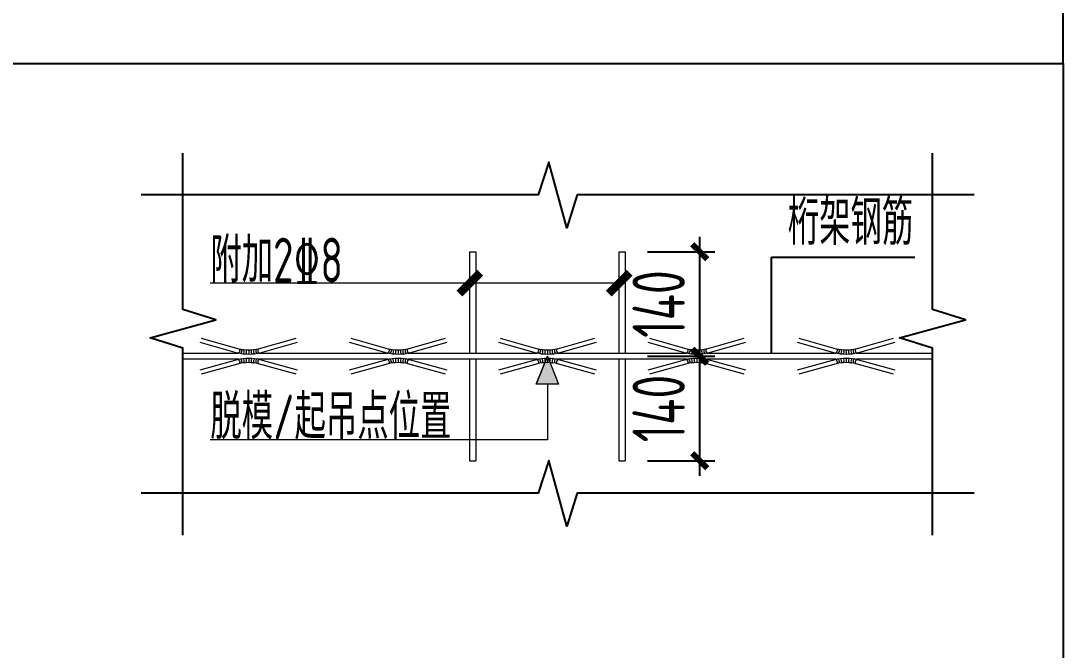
# Model space of a CAD drawing. Extents: x -85320 to 1679916, y -1321939 to 627.
# Drawn here: x 1244874 to 1251852, y -722428 to -718213 of the extents above; entities that cross this region are included whole.
import ezdxf
from ezdxf.enums import TextEntityAlignment as Align

# ---------------------------------------------------------------- set-up
doc = ezdxf.new("R2010")
doc.units = 0
doc.header["$LTSCALE"] = 1000
doc.linetypes.add('DASHED', pattern=[0.75, 0.5, -0.25])
doc.layers.add('DIM', color=3, linetype='Continuous', lineweight=0)
doc.layers.add('结-标注-表格文字', color=7, linetype='Continuous', lineweight=25)
for name, color, linetype in [('THIN', 7, 'Continuous'), ('叠合板_桁架筋', 4, 'Continuous'), ('总说明下划线', 8, 'Continuous'), ('构件_标题', 7, 'Continuous'), ('默认', 7, 'Continuous')]:
    doc.layers.add(name, color=color, linetype=linetype)
doc.styles.add('LastResortShxFont', font='tssdeng.shx', dxfattribs={"width": 0.7, "height": 0.2, "bigfont": 'hztxt.shx'})
doc.styles.add('TSSD_Dimension', font='tssdeng.shx', dxfattribs={"width": 0.7, "bigfont": 'hztxt.shx'})
doc.dimstyles.new('TSSD_20_20', dxfattribs={"dimtxt": 70, "dimasz": 20, "dimexe": 20, "dimexo": 30, "dimgap": 20, "dimtad": 1, "dimdec": 0, "dimdsep": 46, "dimtxsty": 'TSSD_Dimension', "dimblk": 'ARCHTICK', "dimcen": 0, "dimdle": 20, "dimclrt": 7, "dimadec": 0, "dimazin": 0, "dimtfac": 1, "dimtdec": 0, "dimtix": 1, "dimtmove": 2, "dimatfit": 3, "dimfxl": 20, "dimtolj": 1, "dimtzin": 0, "dimarcsym": 0})

# ---------------------------------------------------------------- blocks, each defined once
blk = doc.blocks.new('吊点筋')
at = {"layer": '构件_标题'}
h = blk.add_hatch(color=253, dxfattribs=at)
h.dxf.hatch_style = 1
h.paths.add_polyline_path([(0, 0), (-15, -37.5), (15, -37.5)])
at = {"layer": '叠合板_桁架筋', "linetype": 'DASHED', "lineweight": 0, "ltscale": 0.3}
for points in [[(-104, 140), (-104, 4)], [(-96, 140), (-104, 140)], [(-96, 4), (-96, 140)], [(96, 140), (96, 4)], [(104, 140), (96, 140)], [(104, 4), (104, 140)], [(-104, -4), (-104, -140)], [(-96, -140), (-96, -4)], [(96, -4), (96, -140)], [(104, -140), (104, -4)], [(-96, -140), (-104, -140)], [(104, -140), (96, -140)]]:
    blk.add_lwpolyline(points, dxfattribs=at)
at = {"layer": '构件_标题', "linetype": 'Continuous', "lineweight": 0}
for p in [(0, 0), (-15, -37.5)]:
    blk.add_line(p, (15, -37.5), dxfattribs=at)
at = {"layer": '默认', "linetype": 'Continuous', "lineweight": 0}
blk.add_polyline3d([(0, 0, 0), (-15, -37.5, 0), (15, -37.5, 0), (0, 0, 0)], dxfattribs=at)
blk = doc.blocks.new('_ArchTick')
at = {"color": 0, "linetype": 'ByBlock', "const_width": 0.4}
blk.add_lwpolyline([(-0.5, -0.5), (0.5, 0.5)], dxfattribs=at)
blk = doc.blocks.new('*D2860')
at = {"layer": 'Defpoints', "color": 0, "transparency": 16777216}
for p in [(1248919.4, -720459.5), (1249419.4, -720459.5), (1248919.4, -721159.5)]:
    blk.add_point(p, dxfattribs=at)
at = {"layer": 'DIM', "color": 0, "lineweight": -2, "transparency": 16777216}
for p, q in [((1249419.4, -721259.5), (1249419.4, -720359.5)), ((1249069.4, -720459.5), (1249519.4, -720459.5)), ((1249069.4, -721159.5), (1249519.4, -721159.5))]:
    blk.add_line(p, q, dxfattribs=at)
at = {"layer": 'DIM', "color": 0, "lineweight": -2, "transparency": 16777216, "xscale": 100, "yscale": 100, "zscale": 100}
for p, rotation in [((1249419.4, -720459.5), 90), ((1249419.4, -721159.5), 270)]:
    blk.add_blockref('_ArchTick', p, dxfattribs=dict(at, rotation=rotation))
at = {"layer": 'DIM', "color": 7, "transparency": 16777216, "insert": (1249144.4, -720809.5), "char_height": 350, "attachment_point": 5, "rotation": 90, "style": 'TSSD_Dimension'}
blk.add_mtext('\\A1;140', dxfattribs=at)
blk = doc.blocks.new('*D2861')
at = {"layer": 'Defpoints', "color": 0, "transparency": 16777216}
for p in [(1248919.4, -719759.5), (1249419.4, -719759.5), (1248919.4, -720459.5)]:
    blk.add_point(p, dxfattribs=at)
at = {"layer": 'DIM', "color": 0, "lineweight": -2, "transparency": 16777216}
for p, q in [((1249419.4, -720559.5), (1249419.4, -719659.5)), ((1249069.4, -719759.5), (1249519.4, -719759.5)), ((1249069.4, -720459.5), (1249519.4, -720459.5))]:
    blk.add_line(p, q, dxfattribs=at)
at = {"layer": 'DIM', "color": 0, "lineweight": -2, "transparency": 16777216, "xscale": 100, "yscale": 100, "zscale": 100}
for p, rotation in [((1249419.4, -719759.5), 90), ((1249419.4, -720459.5), 270)]:
    blk.add_blockref('_ArchTick', p, dxfattribs=dict(at, rotation=rotation))
at = {"layer": 'DIM', "color": 7, "transparency": 16777216, "insert": (1249144.4, -720109.5), "char_height": 350, "attachment_point": 5, "rotation": 90, "style": 'TSSD_Dimension'}
blk.add_mtext('\\A1;140', dxfattribs=at)

msp = doc.modelspace()

# ---------------------------------------------------------------- linework, layer by layer
for p, q in [((1249898.967, -720439.522), (1249898.967, -719796.111)), ((1249898.967, -719796.111), (1250859.14, -719796.111))]:
    msp.add_line(p, q)
at = {"layer": 'THIN'}
for points in [[(1245959.162, -721657.408), (1245959.162, -720405.189), (1245739.162, -720335.189), (1246179.162, -720215.189), (1245959.162, -720145.189), (1245959.162, -719098.593)], [(1250977.518, -721657.408), (1250977.518, -720405.189), (1250757.518, -720335.189), (1251197.518, -720215.189), (1250977.518, -720145.189), (1250977.518, -719098.593)], [(1251257.518, -719378.593), (1248598.34, -719378.593), (1248528.34, -719598.593), (1248408.34, -719158.593), (1248338.34, -719378.593), (1245679.162, -719378.593)], [(1251257.518, -721377.408), (1248598.34, -721377.408), (1248528.34, -721597.408), (1248408.34, -721157.408), (1248338.34, -721377.408), (1245679.162, -721377.408)]]:
    msp.add_lwpolyline(points, dxfattribs=at)
at = {"layer": '叠合板_桁架筋', "linetype": 'Continuous', "lineweight": 0}
for points in [[(1246325.356, -720438.222), (1246073.931, -720367.62)], [(1246082.042, -720338.737), (1246332.927, -720409.187)], [(1246465.903, -720409.187), (1246716.789, -720338.737)], [(1246724.899, -720367.62), (1246473.475, -720438.222)], [(1247325.356, -720438.222), (1247073.931, -720367.62)], [(1247082.042, -720338.737), (1247332.927, -720409.187)], [(1247465.903, -720409.187), (1247716.789, -720338.737)], [(1247724.899, -720367.62), (1247473.475, -720438.222)], [(1248325.356, -720438.222), (1248073.931, -720367.62)], [(1248082.042, -720338.737), (1248332.927, -720409.187)], [(1248465.903, -720409.187), (1248716.789, -720338.737)], [(1248724.899, -720367.62), (1248473.475, -720438.222)], [(1249325.356, -720438.222), (1249073.931, -720367.62)], [(1249082.042, -720338.737), (1249332.927, -720409.187)], [(1249465.903, -720409.187), (1249716.789, -720338.737)], [(1249724.899, -720367.62), (1249473.475, -720438.222)], [(1250325.356, -720438.222), (1250073.931, -720367.62)], [(1250082.042, -720338.737), (1250332.927, -720409.187)], [(1250465.903, -720409.187), (1250716.789, -720338.737)], [(1250724.899, -720367.62), (1250473.475, -720438.222)], [(1245959.162, -720439.522), (1246330.958, -720439.522)], [(1246341.337, -720441.917), (1246325.635, -720438.293)], [(1246332.787, -720409.155), (1246347.112, -720412.461)], [(1246359.655, -720444.689), (1246341.657, -720441.978)], [(1246346.95, -720412.437), (1246363.235, -720414.89)], [(1246379.218, -720446.367), (1246359.782, -720444.704)], [(1246363.171, -720414.884), (1246380.93, -720416.404)], [(1246399.415, -720446.929), (1246379.248, -720446.369)], [(1246380.915, -720416.404), (1246399.415, -720416.918)], [(1246380.93, -720416.404), (1246380.945, -720416.405)], [(1246399.415, -720416.918), (1246417.916, -720416.404)], [(1246399.415, -720416.918), (1246399.415, -720436.217)], [(1246399.415, -720436.217), (1246399.415, -720446.929)], [(1246419.583, -720446.369), (1246399.415, -720446.929)], [(1246417.886, -720416.405), (1246417.901, -720416.404)], [(1246417.901, -720416.404), (1246435.659, -720414.884)], [(1246439.048, -720444.704), (1246419.613, -720446.367)], [(1246435.595, -720414.89), (1246451.88, -720412.437)], [(1246457.173, -720441.978), (1246439.176, -720444.689)], [(1246451.719, -720412.461), (1246466.044, -720409.155)], [(1246473.196, -720438.293), (1246457.494, -720441.917)], [(1246467.872, -720439.522), (1247330.958, -720439.522)], [(1247341.337, -720441.917), (1247325.635, -720438.293)], [(1247332.787, -720409.155), (1247347.112, -720412.461)], [(1247359.655, -720444.689), (1247341.657, -720441.978)], [(1247346.95, -720412.437), (1247363.235, -720414.89)], [(1247379.218, -720446.367), (1247359.782, -720444.704)], [(1247363.171, -720414.884), (1247380.93, -720416.404)], [(1247399.415, -720446.929), (1247379.248, -720446.369)], [(1247380.915, -720416.404), (1247399.415, -720416.918)], [(1247380.93, -720416.404), (1247380.945, -720416.405)], [(1247399.415, -720416.918), (1247417.916, -720416.404)], [(1247399.415, -720416.918), (1247399.415, -720436.217)], [(1247399.415, -720436.217), (1247399.415, -720446.929)], [(1247419.583, -720446.369), (1247399.415, -720446.929)], [(1247417.886, -720416.405), (1247417.901, -720416.404)], [(1247417.901, -720416.404), (1247435.659, -720414.884)], [(1247439.048, -720444.704), (1247419.613, -720446.367)], [(1247435.595, -720414.89), (1247451.88, -720412.437)], [(1247457.173, -720441.978), (1247439.176, -720444.689)], [(1247451.719, -720412.461), (1247466.044, -720409.155)], [(1247473.196, -720438.293), (1247457.494, -720441.917)], [(1247467.872, -720439.522), (1248330.958, -720439.522)], [(1248341.337, -720441.917), (1248325.635, -720438.293)], [(1248332.787, -720409.155), (1248347.112, -720412.461)], [(1248359.655, -720444.689), (1248341.657, -720441.978)], [(1248346.95, -720412.437), (1248363.235, -720414.89)], [(1248379.218, -720446.367), (1248359.782, -720444.704)], [(1248363.171, -720414.884), (1248380.93, -720416.404)], [(1248399.415, -720446.929), (1248379.248, -720446.369)], [(1248380.915, -720416.404), (1248399.415, -720416.918)], [(1248380.93, -720416.404), (1248380.945, -720416.405)], [(1248399.415, -720416.918), (1248417.916, -720416.404)], [(1248399.415, -720416.918), (1248399.415, -720436.217)], [(1248399.415, -720436.217), (1248399.415, -720446.929)], [(1248419.583, -720446.369), (1248399.415, -720446.929)], [(1248417.886, -720416.405), (1248417.901, -720416.404)], [(1248417.901, -720416.404), (1248435.659, -720414.884)], [(1248439.048, -720444.704), (1248419.613, -720446.367)], [(1248435.595, -720414.89), (1248451.88, -720412.437)], [(1248457.173, -720441.978), (1248439.176, -720444.689)], [(1248451.719, -720412.461), (1248466.044, -720409.155)], [(1248473.196, -720438.293), (1248457.494, -720441.917)], [(1248467.872, -720439.522), (1249330.958, -720439.522)], [(1249341.337, -720441.917), (1249325.635, -720438.293)], [(1249332.787, -720409.155), (1249347.112, -720412.461)], [(1249359.655, -720444.689), (1249341.657, -720441.978)], [(1249346.95, -720412.437), (1249363.235, -720414.89)], [(1249379.218, -720446.367), (1249359.782, -720444.704)], [(1249363.171, -720414.884), (1249380.93, -720416.404)], [(1249399.415, -720446.929), (1249379.248, -720446.369)], [(1249380.915, -720416.404), (1249399.415, -720416.918)], [(1249380.93, -720416.404), (1249380.945, -720416.405)], [(1249399.415, -720416.918), (1249417.916, -720416.404)], [(1249399.415, -720416.918), (1249399.415, -720436.217)], [(1249399.415, -720436.217), (1249399.415, -720446.929)], [(1249419.583, -720446.369), (1249399.415, -720446.929)], [(1249417.886, -720416.405), (1249417.901, -720416.404)], [(1249417.901, -720416.404), (1249435.659, -720414.884)], [(1249439.048, -720444.704), (1249419.613, -720446.367)], [(1249435.595, -720414.89), (1249451.88, -720412.437)], [(1249457.173, -720441.978), (1249439.176, -720444.689)], [(1249451.719, -720412.461), (1249466.044, -720409.155)], [(1249473.196, -720438.293), (1249457.494, -720441.917)], [(1249467.872, -720439.522), (1250330.958, -720439.522)], [(1250341.337, -720441.917), (1250325.635, -720438.293)], [(1250332.787, -720409.155), (1250347.112, -720412.461)], [(1250359.655, -720444.689), (1250341.657, -720441.978)], [(1250346.95, -720412.437), (1250363.235, -720414.89)], [(1250379.218, -720446.367), (1250359.782, -720444.704)], [(1250363.171, -720414.884), (1250380.93, -720416.404)], [(1250399.415, -720446.929), (1250379.248, -720446.369)], [(1250380.915, -720416.404), (1250399.415, -720416.918)], [(1250380.93, -720416.404), (1250380.945, -720416.405)], [(1250399.415, -720416.918), (1250417.916, -720416.404)], [(1250399.415, -720416.918), (1250399.415, -720436.217)], [(1250399.415, -720436.217), (1250399.415, -720446.929)], [(1250419.583, -720446.369), (1250399.415, -720446.929)], [(1250417.886, -720416.405), (1250417.901, -720416.404)], [(1250417.901, -720416.404), (1250435.659, -720414.884)], [(1250439.048, -720444.704), (1250419.613, -720446.367)], [(1250435.595, -720414.89), (1250451.88, -720412.437)], [(1250457.173, -720441.978), (1250439.176, -720444.689)], [(1250451.719, -720412.461), (1250466.044, -720409.155)], [(1250473.196, -720438.293), (1250457.494, -720441.917)], [(1250467.872, -720439.522), (1250977.518, -720439.522)], [(1246330.958, -720479.522), (1245959.162, -720479.522)], [(1246073.931, -720551.424), (1246325.356, -720480.822)], [(1246332.927, -720509.856), (1246082.042, -720580.306)], [(1246325.635, -720480.75), (1246341.337, -720477.126)], [(1246347.112, -720506.582), (1246332.787, -720509.888)], [(1246341.657, -720477.065), (1246359.655, -720474.354)], [(1246363.235, -720504.154), (1246346.95, -720506.606)], [(1246359.782, -720474.339), (1246379.218, -720472.676)], [(1246380.93, -720502.639), (1246363.171, -720504.159)], [(1246379.248, -720472.674), (1246399.415, -720472.114)], [(1246399.415, -720502.125), (1246380.915, -720502.64)], [(1246380.945, -720502.638), (1246380.93, -720502.639)], [(1246399.415, -720472.114), (1246399.415, -720482.827)], [(1246399.415, -720472.114), (1246419.583, -720472.674)], [(1246399.415, -720482.827), (1246399.415, -720502.125)], [(1246417.916, -720502.64), (1246399.415, -720502.125)], [(1246417.901, -720502.639), (1246417.886, -720502.638)], [(1246435.659, -720504.159), (1246417.901, -720502.639)], [(1246419.613, -720472.676), (1246439.048, -720474.339)], [(1246451.88, -720506.606), (1246435.595, -720504.154)], [(1246439.176, -720474.354), (1246457.173, -720477.065)], [(1246466.044, -720509.888), (1246451.719, -720506.582)], [(1246457.494, -720477.126), (1246473.196, -720480.75)], [(1246716.789, -720580.306), (1246465.903, -720509.856)], [(1247330.958, -720479.522), (1246467.872, -720479.522)], [(1246473.475, -720480.822), (1246724.899, -720551.424)], [(1247073.931, -720551.424), (1247325.356, -720480.822)], [(1247332.927, -720509.856), (1247082.042, -720580.306)], [(1247325.635, -720480.75), (1247341.337, -720477.126)], [(1247347.112, -720506.582), (1247332.787, -720509.888)], [(1247341.657, -720477.065), (1247359.655, -720474.354)], [(1247363.235, -720504.154), (1247346.95, -720506.606)], [(1247359.782, -720474.339), (1247379.218, -720472.676)], [(1247380.93, -720502.639), (1247363.171, -720504.159)], [(1247379.248, -720472.674), (1247399.415, -720472.114)], [(1247399.415, -720502.125), (1247380.915, -720502.64)], [(1247380.945, -720502.638), (1247380.93, -720502.639)], [(1247399.415, -720472.114), (1247399.415, -720482.827)], [(1247399.415, -720472.114), (1247419.583, -720472.674)], [(1247399.415, -720482.827), (1247399.415, -720502.125)], [(1247417.916, -720502.64), (1247399.415, -720502.125)], [(1247417.901, -720502.639), (1247417.886, -720502.638)], [(1247435.659, -720504.159), (1247417.901, -720502.639)], [(1247419.613, -720472.676), (1247439.048, -720474.339)], [(1247451.88, -720506.606), (1247435.595, -720504.154)], [(1247439.176, -720474.354), (1247457.173, -720477.065)], [(1247466.044, -720509.888), (1247451.719, -720506.582)], [(1247457.494, -720477.126), (1247473.196, -720480.75)], [(1247716.789, -720580.306), (1247465.903, -720509.856)], [(1248330.958, -720479.522), (1247467.872, -720479.522)], [(1247473.475, -720480.822), (1247724.899, -720551.424)], [(1248073.931, -720551.424), (1248325.356, -720480.822)], [(1248332.927, -720509.856), (1248082.042, -720580.306)], [(1248325.635, -720480.75), (1248341.337, -720477.126)], [(1248347.112, -720506.582), (1248332.787, -720509.888)], [(1248341.657, -720477.065), (1248359.655, -720474.354)], [(1248363.235, -720504.154), (1248346.95, -720506.606)], [(1248359.782, -720474.339), (1248379.218, -720472.676)], [(1248380.93, -720502.639), (1248363.171, -720504.159)], [(1248379.248, -720472.674), (1248399.415, -720472.114)], [(1248399.415, -720502.125), (1248380.915, -720502.64)], [(1248380.945, -720502.638), (1248380.93, -720502.639)], [(1248399.415, -720472.114), (1248399.415, -720482.827)], [(1248399.415, -720472.114), (1248419.583, -720472.674)], [(1248399.415, -720482.827), (1248399.415, -720502.125)], [(1248417.916, -720502.64), (1248399.415, -720502.125)], [(1248417.901, -720502.639), (1248417.886, -720502.638)], [(1248435.659, -720504.159), (1248417.901, -720502.639)], [(1248419.613, -720472.676), (1248439.048, -720474.339)], [(1248451.88, -720506.606), (1248435.595, -720504.154)], [(1248439.176, -720474.354), (1248457.173, -720477.065)], [(1248466.044, -720509.888), (1248451.719, -720506.582)], [(1248457.494, -720477.126), (1248473.196, -720480.75)], [(1248716.789, -720580.306), (1248465.903, -720509.856)], [(1249330.958, -720479.522), (1248467.872, -720479.522)], [(1248473.475, -720480.822), (1248724.899, -720551.424)], [(1249073.931, -720551.424), (1249325.356, -720480.822)], [(1249332.927, -720509.856), (1249082.042, -720580.306)], [(1249325.635, -720480.75), (1249341.337, -720477.126)], [(1249347.112, -720506.582), (1249332.787, -720509.888)], [(1249341.657, -720477.065), (1249359.655, -720474.354)], [(1249363.235, -720504.154), (1249346.95, -720506.606)], [(1249359.782, -720474.339), (1249379.218, -720472.676)], [(1249380.93, -720502.639), (1249363.171, -720504.159)], [(1249379.248, -720472.674), (1249399.415, -720472.114)], [(1249399.415, -720502.125), (1249380.915, -720502.64)], [(1249380.945, -720502.638), (1249380.93, -720502.639)], [(1249399.415, -720472.114), (1249399.415, -720482.827)], [(1249399.415, -720472.114), (1249419.583, -720472.674)], [(1249399.415, -720482.827), (1249399.415, -720502.125)], [(1249417.916, -720502.64), (1249399.415, -720502.125)], [(1249417.901, -720502.639), (1249417.886, -720502.638)], [(1249435.659, -720504.159), (1249417.901, -720502.639)], [(1249419.613, -720472.676), (1249439.048, -720474.339)], [(1249451.88, -720506.606), (1249435.595, -720504.154)], [(1249439.176, -720474.354), (1249457.173, -720477.065)], [(1249466.044, -720509.888), (1249451.719, -720506.582)], [(1249457.494, -720477.126), (1249473.196, -720480.75)], [(1249716.789, -720580.306), (1249465.903, -720509.856)], [(1250330.958, -720479.522), (1249467.872, -720479.522)], [(1249473.475, -720480.822), (1249724.899, -720551.424)], [(1250073.931, -720551.424), (1250325.356, -720480.822)], [(1250332.927, -720509.856), (1250082.042, -720580.306)], [(1250325.635, -720480.75), (1250341.337, -720477.126)], [(1250347.112, -720506.582), (1250332.787, -720509.888)], [(1250341.657, -720477.065), (1250359.655, -720474.354)], [(1250363.235, -720504.154), (1250346.95, -720506.606)], [(1250359.782, -720474.339), (1250379.218, -720472.676)], [(1250380.93, -720502.639), (1250363.171, -720504.159)], [(1250379.248, -720472.674), (1250399.415, -720472.114)], [(1250399.415, -720502.125), (1250380.915, -720502.64)], [(1250380.945, -720502.638), (1250380.93, -720502.639)], [(1250399.415, -720472.114), (1250399.415, -720482.827)], [(1250399.415, -720472.114), (1250419.583, -720472.674)], [(1250399.415, -720482.827), (1250399.415, -720502.125)], [(1250417.916, -720502.64), (1250399.415, -720502.125)], [(1250417.901, -720502.639), (1250417.886, -720502.638)], [(1250435.659, -720504.159), (1250417.901, -720502.639)], [(1250419.613, -720472.676), (1250439.048, -720474.339)], [(1250451.88, -720506.606), (1250435.595, -720504.154)], [(1250439.176, -720474.354), (1250457.173, -720477.065)], [(1250466.044, -720509.888), (1250451.719, -720506.582)], [(1250457.494, -720477.126), (1250473.196, -720480.75)], [(1250716.789, -720580.306), (1250465.903, -720509.856)], [(1250977.518, -720479.522), (1250467.872, -720479.522)], [(1250473.475, -720480.822), (1250724.899, -720551.424)]]:
    msp.add_lwpolyline(points, dxfattribs=at)
at = {"layer": '叠合板_桁架筋', "linetype": 'Continuous', "lineweight": 0, "extrusion": (0, 0, -1)}
for centre, major_axis, ratio, start_param, end_param in [((1246329.211, -720423.724), (-3.716, -14.535), 0.63952325, 6.25972259, 6.30664802), ((1246329.211, -720423.724), (-3.716, -14.535), 0.63952325, 4.96268356, 6.25972259), ((1246329.211, -720423.724), (-3.716, -14.535), 0.63952325, 3.16505537, 4.96268356), ((1246344.304, -720427.208), (-2.807, -14.743), 0.53022296, 6.24451879, 6.32185182), ((1246344.304, -720427.208), (-2.807, -14.743), 0.53022296, 4.90055433, 6.24451879), ((1246344.304, -720427.208), (-2.807, -14.743), 0.53022296, 3.18025917, 4.90055433), ((1246361.477, -720429.794), (-1.758, -14.903), 0.36507151, 6.25111923, 6.31525138), ((1246361.477, -720429.794), (-1.758, -14.903), 0.36507151, 4.82982173, 6.25111923), ((1246361.477, -720429.794), (-1.758, -14.903), 0.36507151, 3.17365873, 4.82982173), ((1246380.081, -720431.386), (-0.849, -14.982), 0.18606309, 6.25439745, 6.31197316), ((1246380.081, -720431.386), (-0.849, -14.982), 0.18606309, 4.7689678, 6.25439745), ((1246380.081, -720431.386), (-0.849, -14.982), 0.18606309, 3.17038051, 4.7689678), ((1247329.211, -720423.724), (-3.716, -14.535), 0.63952325, 6.25972259, 6.30664802), ((1247329.211, -720423.724), (-3.716, -14.535), 0.63952325, 4.96268356, 6.25972259), ((1247329.211, -720423.724), (-3.716, -14.535), 0.63952325, 3.16505537, 4.96268356), ((1247344.304, -720427.208), (-2.807, -14.743), 0.53022296, 6.24451879, 6.32185182), ((1247344.304, -720427.208), (-2.807, -14.743), 0.53022296, 4.90055433, 6.24451879), ((1247344.304, -720427.208), (-2.807, -14.743), 0.53022296, 3.18025917, 4.90055433), ((1247361.477, -720429.794), (-1.758, -14.903), 0.36507151, 6.25111923, 6.31525138), ((1247361.477, -720429.794), (-1.758, -14.903), 0.36507151, 4.82982173, 6.25111923), ((1247361.477, -720429.794), (-1.758, -14.903), 0.36507151, 3.17365873, 4.82982173), ((1247380.081, -720431.386), (-0.849, -14.982), 0.18606309, 6.25439745, 6.31197316), ((1247380.081, -720431.386), (-0.849, -14.982), 0.18606309, 4.7689678, 6.25439745), ((1247380.081, -720431.386), (-0.849, -14.982), 0.18606309, 3.17038051, 4.7689678), ((1248329.211, -720423.724), (-3.716, -14.535), 0.63952325, 6.25972259, 6.30664802), ((1248329.211, -720423.724), (-3.716, -14.535), 0.63952325, 4.96268356, 6.25972259), ((1248329.211, -720423.724), (-3.716, -14.535), 0.63952325, 3.16505537, 4.96268356), ((1248344.304, -720427.208), (-2.807, -14.743), 0.53022296, 6.24451879, 6.32185182), ((1248344.304, -720427.208), (-2.807, -14.743), 0.53022296, 4.90055433, 6.24451879), ((1248344.304, -720427.208), (-2.807, -14.743), 0.53022296, 3.18025917, 4.90055433), ((1248361.477, -720429.794), (-1.758, -14.903), 0.36507151, 6.25111923, 6.31525138), ((1248361.477, -720429.794), (-1.758, -14.903), 0.36507151, 4.82982173, 6.25111923), ((1248361.477, -720429.794), (-1.758, -14.903), 0.36507151, 3.17365873, 4.82982173), ((1248380.081, -720431.386), (-0.849, -14.982), 0.18606309, 6.25439745, 6.31197316), ((1248380.081, -720431.386), (-0.849, -14.982), 0.18606309, 4.7689678, 6.25439745), ((1248380.081, -720431.386), (-0.849, -14.982), 0.18606309, 3.17038051, 4.7689678), ((1249329.211, -720423.724), (-3.716, -14.535), 0.63952325, 6.25972259, 6.30664802), ((1249329.211, -720423.724), (-3.716, -14.535), 0.63952325, 4.96268356, 6.25972259), ((1249329.211, -720423.724), (-3.716, -14.535), 0.63952325, 3.16505537, 4.96268356), ((1249344.304, -720427.208), (-2.807, -14.743), 0.53022296, 6.24451879, 6.32185182), ((1249344.304, -720427.208), (-2.807, -14.743), 0.53022296, 4.90055433, 6.24451879), ((1249344.304, -720427.208), (-2.807, -14.743), 0.53022296, 3.18025917, 4.90055433), ((1249361.477, -720429.794), (-1.758, -14.903), 0.36507151, 6.25111923, 6.31525138), ((1249361.477, -720429.794), (-1.758, -14.903), 0.36507151, 4.82982173, 6.25111923), ((1249361.477, -720429.794), (-1.758, -14.903), 0.36507151, 3.17365873, 4.82982173), ((1249380.081, -720431.386), (-0.849, -14.982), 0.18606309, 6.25439745, 6.31197316), ((1249380.081, -720431.386), (-0.849, -14.982), 0.18606309, 4.7689678, 6.25439745), ((1249380.081, -720431.386), (-0.849, -14.982), 0.18606309, 3.17038051, 4.7689678), ((1250329.211, -720423.724), (-3.716, -14.535), 0.63952325, 6.25972259, 6.30664802), ((1250329.211, -720423.724), (-3.716, -14.535), 0.63952325, 4.96268356, 6.25972259), ((1250329.211, -720423.724), (-3.716, -14.535), 0.63952325, 3.16505537, 4.96268356), ((1250344.304, -720427.208), (-2.807, -14.743), 0.53022296, 6.24451879, 6.32185182), ((1250344.304, -720427.208), (-2.807, -14.743), 0.53022296, 4.90055433, 6.24451879), ((1250344.304, -720427.208), (-2.807, -14.743), 0.53022296, 3.18025917, 4.90055433), ((1250361.477, -720429.794), (-1.758, -14.903), 0.36507151, 6.25111923, 6.31525138), ((1250361.477, -720429.794), (-1.758, -14.903), 0.36507151, 4.82982173, 6.25111923), ((1250361.477, -720429.794), (-1.758, -14.903), 0.36507151, 3.17365873, 4.82982173), ((1250380.081, -720431.386), (-0.849, -14.982), 0.18606309, 6.25439745, 6.31197316), ((1250380.081, -720431.386), (-0.849, -14.982), 0.18606309, 4.7689678, 6.25439745), ((1250380.081, -720431.386), (-0.849, -14.982), 0.18606309, 3.17038051, 4.7689678), ((1246329.211, -720495.319), (3.716, -14.535), 0.63952325, 3.11812994, 3.16505537), ((1246329.211, -720495.319), (3.716, -14.535), 0.63952325, 3.16505537, 4.4620944), ((1246329.211, -720495.319), (3.716, -14.535), 0.63952325, 4.4620944, 6.25972259), ((1246344.304, -720491.836), (2.807, -14.743), 0.53022296, 3.10292614, 3.18025917), ((1246344.304, -720491.836), (2.807, -14.743), 0.53022296, 3.18025917, 4.52422364), ((1246344.304, -720491.836), (2.807, -14.743), 0.53022296, 4.52422364, 6.24451879), ((1246361.477, -720489.249), (1.758, -14.903), 0.36507151, 3.10952658, 3.17365873), ((1246361.477, -720489.249), (1.758, -14.903), 0.36507151, 3.17365873, 4.59495623), ((1246361.477, -720489.249), (1.758, -14.903), 0.36507151, 4.59495623, 6.25111923), ((1246380.081, -720487.657), (0.849, -14.982), 0.18606309, 3.1128048, 3.17038051), ((1246380.081, -720487.657), (0.849, -14.982), 0.18606309, 3.17038051, 4.65581016), ((1246380.081, -720487.657), (0.849, -14.982), 0.18606309, 4.65581016, 6.25439745), ((1247329.211, -720495.319), (3.716, -14.535), 0.63952325, 3.11812994, 3.16505537), ((1247329.211, -720495.319), (3.716, -14.535), 0.63952325, 3.16505537, 4.4620944), ((1247329.211, -720495.319), (3.716, -14.535), 0.63952325, 4.4620944, 6.25972259), ((1247344.304, -720491.836), (2.807, -14.743), 0.53022296, 3.10292614, 3.18025917), ((1247344.304, -720491.836), (2.807, -14.743), 0.53022296, 3.18025917, 4.52422364), ((1247344.304, -720491.836), (2.807, -14.743), 0.53022296, 4.52422364, 6.24451879), ((1247361.477, -720489.249), (1.758, -14.903), 0.36507151, 3.10952658, 3.17365873), ((1247361.477, -720489.249), (1.758, -14.903), 0.36507151, 3.17365873, 4.59495623), ((1247361.477, -720489.249), (1.758, -14.903), 0.36507151, 4.59495623, 6.25111923), ((1247380.081, -720487.657), (0.849, -14.982), 0.18606309, 3.1128048, 3.17038051), ((1247380.081, -720487.657), (0.849, -14.982), 0.18606309, 3.17038051, 4.65581016), ((1247380.081, -720487.657), (0.849, -14.982), 0.18606309, 4.65581016, 6.25439745), ((1248329.211, -720495.319), (3.716, -14.535), 0.63952325, 3.11812994, 3.16505537), ((1248329.211, -720495.319), (3.716, -14.535), 0.63952325, 3.16505537, 4.4620944), ((1248329.211, -720495.319), (3.716, -14.535), 0.63952325, 4.4620944, 6.25972259), ((1248344.304, -720491.836), (2.807, -14.743), 0.53022296, 3.10292614, 3.18025917), ((1248344.304, -720491.836), (2.807, -14.743), 0.53022296, 3.18025917, 4.52422364), ((1248344.304, -720491.836), (2.807, -14.743), 0.53022296, 4.52422364, 6.24451879), ((1248361.477, -720489.249), (1.758, -14.903), 0.36507151, 3.10952658, 3.17365873), ((1248361.477, -720489.249), (1.758, -14.903), 0.36507151, 3.17365873, 4.59495623), ((1248361.477, -720489.249), (1.758, -14.903), 0.36507151, 4.59495623, 6.25111923), ((1248380.081, -720487.657), (0.849, -14.982), 0.18606309, 3.1128048, 3.17038051), ((1248380.081, -720487.657), (0.849, -14.982), 0.18606309, 3.17038051, 4.65581016), ((1248380.081, -720487.657), (0.849, -14.982), 0.18606309, 4.65581016, 6.25439745), ((1249329.211, -720495.319), (3.716, -14.535), 0.63952325, 3.11812994, 3.16505537), ((1249329.211, -720495.319), (3.716, -14.535), 0.63952325, 3.16505537, 4.4620944), ((1249329.211, -720495.319), (3.716, -14.535), 0.63952325, 4.4620944, 6.25972259), ((1249344.304, -720491.836), (2.807, -14.743), 0.53022296, 3.10292614, 3.18025917), ((1249344.304, -720491.836), (2.807, -14.743), 0.53022296, 3.18025917, 4.52422364), ((1249344.304, -720491.836), (2.807, -14.743), 0.53022296, 4.52422364, 6.24451879), ((1249361.477, -720489.249), (1.758, -14.903), 0.36507151, 3.10952658, 3.17365873), ((1249361.477, -720489.249), (1.758, -14.903), 0.36507151, 3.17365873, 4.59495623), ((1249361.477, -720489.249), (1.758, -14.903), 0.36507151, 4.59495623, 6.25111923), ((1249380.081, -720487.657), (0.849, -14.982), 0.18606309, 3.1128048, 3.17038051), ((1249380.081, -720487.657), (0.849, -14.982), 0.18606309, 3.17038051, 4.65581016), ((1249380.081, -720487.657), (0.849, -14.982), 0.18606309, 4.65581016, 6.25439745), ((1250329.211, -720495.319), (3.716, -14.535), 0.63952325, 3.11812994, 3.16505537), ((1250329.211, -720495.319), (3.716, -14.535), 0.63952325, 3.16505537, 4.4620944), ((1250329.211, -720495.319), (3.716, -14.535), 0.63952325, 4.4620944, 6.25972259), ((1250344.304, -720491.836), (2.807, -14.743), 0.53022296, 3.10292614, 3.18025917), ((1250344.304, -720491.836), (2.807, -14.743), 0.53022296, 3.18025917, 4.52422364), ((1250344.304, -720491.836), (2.807, -14.743), 0.53022296, 4.52422364, 6.24451879), ((1250361.477, -720489.249), (1.758, -14.903), 0.36507151, 3.10952658, 3.17365873), ((1250361.477, -720489.249), (1.758, -14.903), 0.36507151, 3.17365873, 4.59495623), ((1250361.477, -720489.249), (1.758, -14.903), 0.36507151, 4.59495623, 6.25111923), ((1250380.081, -720487.657), (0.849, -14.982), 0.18606309, 3.1128048, 3.17038051), ((1250380.081, -720487.657), (0.849, -14.982), 0.18606309, 3.17038051, 4.65581016), ((1250380.081, -720487.657), (0.849, -14.982), 0.18606309, 4.65581016, 6.25439745)]:
    msp.add_ellipse(centre, major_axis=major_axis, ratio=ratio, start_param=start_param, end_param=end_param, dxfattribs=at)
at = {"layer": '叠合板_桁架筋', "linetype": 'Continuous', "lineweight": 0}
for centre, major_axis, ratio, start_param, end_param in [((1246418.749, -720431.386), (0.849, -14.982), 0.18606309, 3.17038051, 4.7689678), ((1246418.749, -720431.386), (0.849, -14.982), 0.18606309, 4.7689678, 6.25439745), ((1246418.749, -720431.386), (0.849, -14.982), 0.18606309, 6.25439745, 6.31197316), ((1246437.354, -720429.794), (1.758, -14.903), 0.36507151, 3.17365873, 4.82982173), ((1246437.354, -720429.794), (1.758, -14.903), 0.36507151, 4.82982173, 6.25111923), ((1246437.354, -720429.794), (1.758, -14.903), 0.36507151, 6.25111923, 6.31525138), ((1246454.527, -720427.208), (2.807, -14.743), 0.53022296, 3.18025917, 4.90055433), ((1246454.527, -720427.208), (2.807, -14.743), 0.53022296, 4.90055433, 6.24451879), ((1246454.527, -720427.208), (2.807, -14.743), 0.53022296, 6.24451879, 6.32185182), ((1246469.62, -720423.724), (3.716, -14.535), 0.63952325, 3.16505537, 4.96268356), ((1246469.62, -720423.724), (3.716, -14.535), 0.63952325, 4.96268356, 6.25972259), ((1246469.62, -720423.724), (3.716, -14.535), 0.63952325, 6.25972259, 6.30664802), ((1247418.749, -720431.386), (0.849, -14.982), 0.18606309, 3.17038051, 4.7689678), ((1247418.749, -720431.386), (0.849, -14.982), 0.18606309, 4.7689678, 6.25439745), ((1247418.749, -720431.386), (0.849, -14.982), 0.18606309, 6.25439745, 6.31197316), ((1247437.354, -720429.794), (1.758, -14.903), 0.36507151, 3.17365873, 4.82982173), ((1247437.354, -720429.794), (1.758, -14.903), 0.36507151, 4.82982173, 6.25111923), ((1247437.354, -720429.794), (1.758, -14.903), 0.36507151, 6.25111923, 6.31525138), ((1247454.527, -720427.208), (2.807, -14.743), 0.53022296, 3.18025917, 4.90055433), ((1247454.527, -720427.208), (2.807, -14.743), 0.53022296, 4.90055433, 6.24451879), ((1247454.527, -720427.208), (2.807, -14.743), 0.53022296, 6.24451879, 6.32185182), ((1247469.62, -720423.724), (3.716, -14.535), 0.63952325, 3.16505537, 4.96268356), ((1247469.62, -720423.724), (3.716, -14.535), 0.63952325, 4.96268356, 6.25972259), ((1247469.62, -720423.724), (3.716, -14.535), 0.63952325, 6.25972259, 6.30664802), ((1248418.749, -720431.386), (0.849, -14.982), 0.18606309, 3.17038051, 4.7689678), ((1248418.749, -720431.386), (0.849, -14.982), 0.18606309, 4.7689678, 6.25439745), ((1248418.749, -720431.386), (0.849, -14.982), 0.18606309, 6.25439745, 6.31197316), ((1248437.354, -720429.794), (1.758, -14.903), 0.36507151, 3.17365873, 4.82982173), ((1248437.354, -720429.794), (1.758, -14.903), 0.36507151, 4.82982173, 6.25111923), ((1248437.354, -720429.794), (1.758, -14.903), 0.36507151, 6.25111923, 6.31525138), ((1248454.527, -720427.208), (2.807, -14.743), 0.53022296, 3.18025917, 4.90055433), ((1248454.527, -720427.208), (2.807, -14.743), 0.53022296, 4.90055433, 6.24451879), ((1248454.527, -720427.208), (2.807, -14.743), 0.53022296, 6.24451879, 6.32185182), ((1248469.62, -720423.724), (3.716, -14.535), 0.63952325, 3.16505537, 4.96268356), ((1248469.62, -720423.724), (3.716, -14.535), 0.63952325, 4.96268356, 6.25972259), ((1248469.62, -720423.724), (3.716, -14.535), 0.63952325, 6.25972259, 6.30664802), ((1249418.749, -720431.386), (0.849, -14.982), 0.18606309, 3.17038051, 4.7689678), ((1249418.749, -720431.386), (0.849, -14.982), 0.18606309, 4.7689678, 6.25439745), ((1249418.749, -720431.386), (0.849, -14.982), 0.18606309, 6.25439745, 6.31197316), ((1249437.354, -720429.794), (1.758, -14.903), 0.36507151, 3.17365873, 4.82982173), ((1249437.354, -720429.794), (1.758, -14.903), 0.36507151, 4.82982173, 6.25111923), ((1249437.354, -720429.794), (1.758, -14.903), 0.36507151, 6.25111923, 6.31525138), ((1249454.527, -720427.208), (2.807, -14.743), 0.53022296, 3.18025917, 4.90055433), ((1249454.527, -720427.208), (2.807, -14.743), 0.53022296, 4.90055433, 6.24451879), ((1249454.527, -720427.208), (2.807, -14.743), 0.53022296, 6.24451879, 6.32185182), ((1249469.62, -720423.724), (3.716, -14.535), 0.63952325, 3.16505537, 4.96268356), ((1249469.62, -720423.724), (3.716, -14.535), 0.63952325, 4.96268356, 6.25972259), ((1249469.62, -720423.724), (3.716, -14.535), 0.63952325, 6.25972259, 6.30664802), ((1250418.749, -720431.386), (0.849, -14.982), 0.18606309, 3.17038051, 4.7689678), ((1250418.749, -720431.386), (0.849, -14.982), 0.18606309, 4.7689678, 6.25439745), ((1250418.749, -720431.386), (0.849, -14.982), 0.18606309, 6.25439745, 6.31197316), ((1250437.354, -720429.794), (1.758, -14.903), 0.36507151, 3.17365873, 4.82982173), ((1250437.354, -720429.794), (1.758, -14.903), 0.36507151, 4.82982173, 6.25111923), ((1250437.354, -720429.794), (1.758, -14.903), 0.36507151, 6.25111923, 6.31525138), ((1250454.527, -720427.208), (2.807, -14.743), 0.53022296, 3.18025917, 4.90055433), ((1250454.527, -720427.208), (2.807, -14.743), 0.53022296, 4.90055433, 6.24451879), ((1250454.527, -720427.208), (2.807, -14.743), 0.53022296, 6.24451879, 6.32185182), ((1250469.62, -720423.724), (3.716, -14.535), 0.63952325, 3.16505537, 4.96268356), ((1250469.62, -720423.724), (3.716, -14.535), 0.63952325, 4.96268356, 6.25972259), ((1250469.62, -720423.724), (3.716, -14.535), 0.63952325, 6.25972259, 6.30664802), ((1246418.749, -720487.657), (-0.849, -14.982), 0.18606309, 4.65581016, 6.25439745), ((1246418.749, -720487.657), (-0.849, -14.982), 0.18606309, 3.17038051, 4.65581016), ((1246418.749, -720487.657), (-0.849, -14.982), 0.18606309, 3.1128048, 3.17038051), ((1246437.354, -720489.249), (-1.758, -14.903), 0.36507151, 4.59495623, 6.25111923), ((1246437.354, -720489.249), (-1.758, -14.903), 0.36507151, 3.17365873, 4.59495623), ((1246437.354, -720489.249), (-1.758, -14.903), 0.36507151, 3.10952658, 3.17365873), ((1246454.527, -720491.836), (-2.807, -14.743), 0.53022296, 4.52422364, 6.24451879), ((1246454.527, -720491.836), (-2.807, -14.743), 0.53022296, 3.18025917, 4.52422364), ((1246454.527, -720491.836), (-2.807, -14.743), 0.53022296, 3.10292614, 3.18025917), ((1246469.62, -720495.319), (-3.716, -14.535), 0.63952325, 4.4620944, 6.25972259), ((1246469.62, -720495.319), (-3.716, -14.535), 0.63952325, 3.16505537, 4.4620944), ((1246469.62, -720495.319), (-3.716, -14.535), 0.63952325, 3.11812994, 3.16505537), ((1247418.749, -720487.657), (-0.849, -14.982), 0.18606309, 4.65581016, 6.25439745), ((1247418.749, -720487.657), (-0.849, -14.982), 0.18606309, 3.17038051, 4.65581016), ((1247418.749, -720487.657), (-0.849, -14.982), 0.18606309, 3.1128048, 3.17038051), ((1247437.354, -720489.249), (-1.758, -14.903), 0.36507151, 4.59495623, 6.25111923), ((1247437.354, -720489.249), (-1.758, -14.903), 0.36507151, 3.17365873, 4.59495623), ((1247437.354, -720489.249), (-1.758, -14.903), 0.36507151, 3.10952658, 3.17365873), ((1247454.527, -720491.836), (-2.807, -14.743), 0.53022296, 4.52422364, 6.24451879), ((1247454.527, -720491.836), (-2.807, -14.743), 0.53022296, 3.18025917, 4.52422364), ((1247454.527, -720491.836), (-2.807, -14.743), 0.53022296, 3.10292614, 3.18025917), ((1247469.62, -720495.319), (-3.716, -14.535), 0.63952325, 4.4620944, 6.25972259), ((1247469.62, -720495.319), (-3.716, -14.535), 0.63952325, 3.16505537, 4.4620944), ((1247469.62, -720495.319), (-3.716, -14.535), 0.63952325, 3.11812994, 3.16505537), ((1248418.749, -720487.657), (-0.849, -14.982), 0.18606309, 4.65581016, 6.25439745), ((1248418.749, -720487.657), (-0.849, -14.982), 0.18606309, 3.17038051, 4.65581016), ((1248418.749, -720487.657), (-0.849, -14.982), 0.18606309, 3.1128048, 3.17038051), ((1248437.354, -720489.249), (-1.758, -14.903), 0.36507151, 4.59495623, 6.25111923), ((1248437.354, -720489.249), (-1.758, -14.903), 0.36507151, 3.17365873, 4.59495623), ((1248437.354, -720489.249), (-1.758, -14.903), 0.36507151, 3.10952658, 3.17365873), ((1248454.527, -720491.836), (-2.807, -14.743), 0.53022296, 4.52422364, 6.24451879), ((1248454.527, -720491.836), (-2.807, -14.743), 0.53022296, 3.18025917, 4.52422364), ((1248454.527, -720491.836), (-2.807, -14.743), 0.53022296, 3.10292614, 3.18025917), ((1248469.62, -720495.319), (-3.716, -14.535), 0.63952325, 4.4620944, 6.25972259), ((1248469.62, -720495.319), (-3.716, -14.535), 0.63952325, 3.16505537, 4.4620944), ((1248469.62, -720495.319), (-3.716, -14.535), 0.63952325, 3.11812994, 3.16505537), ((1249418.749, -720487.657), (-0.849, -14.982), 0.18606309, 4.65581016, 6.25439745), ((1249418.749, -720487.657), (-0.849, -14.982), 0.18606309, 3.17038051, 4.65581016), ((1249418.749, -720487.657), (-0.849, -14.982), 0.18606309, 3.1128048, 3.17038051), ((1249437.354, -720489.249), (-1.758, -14.903), 0.36507151, 4.59495623, 6.25111923), ((1249437.354, -720489.249), (-1.758, -14.903), 0.36507151, 3.17365873, 4.59495623), ((1249437.354, -720489.249), (-1.758, -14.903), 0.36507151, 3.10952658, 3.17365873), ((1249454.527, -720491.836), (-2.807, -14.743), 0.53022296, 4.52422364, 6.24451879), ((1249454.527, -720491.836), (-2.807, -14.743), 0.53022296, 3.18025917, 4.52422364), ((1249454.527, -720491.836), (-2.807, -14.743), 0.53022296, 3.10292614, 3.18025917), ((1249469.62, -720495.319), (-3.716, -14.535), 0.63952325, 4.4620944, 6.25972259), ((1249469.62, -720495.319), (-3.716, -14.535), 0.63952325, 3.16505537, 4.4620944), ((1249469.62, -720495.319), (-3.716, -14.535), 0.63952325, 3.11812994, 3.16505537), ((1250418.749, -720487.657), (-0.849, -14.982), 0.18606309, 4.65581016, 6.25439745), ((1250418.749, -720487.657), (-0.849, -14.982), 0.18606309, 3.17038051, 4.65581016), ((1250418.749, -720487.657), (-0.849, -14.982), 0.18606309, 3.1128048, 3.17038051), ((1250437.354, -720489.249), (-1.758, -14.903), 0.36507151, 4.59495623, 6.25111923), ((1250437.354, -720489.249), (-1.758, -14.903), 0.36507151, 3.17365873, 4.59495623), ((1250437.354, -720489.249), (-1.758, -14.903), 0.36507151, 3.10952658, 3.17365873), ((1250454.527, -720491.836), (-2.807, -14.743), 0.53022296, 4.52422364, 6.24451879), ((1250454.527, -720491.836), (-2.807, -14.743), 0.53022296, 3.18025917, 4.52422364), ((1250454.527, -720491.836), (-2.807, -14.743), 0.53022296, 3.10292614, 3.18025917), ((1250469.62, -720495.319), (-3.716, -14.535), 0.63952325, 4.4620944, 6.25972259), ((1250469.62, -720495.319), (-3.716, -14.535), 0.63952325, 3.16505537, 4.4620944), ((1250469.62, -720495.319), (-3.716, -14.535), 0.63952325, 3.11812994, 3.16505537)]:
    msp.add_ellipse(centre, major_axis=major_axis, ratio=ratio, start_param=start_param, end_param=end_param, dxfattribs=at)
at = {"layer": '总说明下划线', "color": 9}
for p, q in [((1231852.341, -718498.304), (1251852.341, -718498.304)), ((1251852.341, -718498.304), (1251852.341, -729099.932))]:
    msp.add_line(p, q, dxfattribs=at)
msp.add_lwpolyline([(1231852.341, -718498.304), (1251852.341, -718498.304), (1251852.341, -712999.933), (1231852.341, -712999.933)], close=True, dxfattribs=at)
at = {"layer": '默认', "linetype": 'Continuous', "lineweight": 0}
for points in [[(1248879.415, -719969.938), (1246142.461, -719969.938)], [(1248399.415, -720647.022), (1248399.415, -721019.941), (1246142.461, -721019.941)]]:
    msp.add_lwpolyline(points, dxfattribs=at)

# ---------------------------------------------------------------- block references
at = {"layer": 'DIM', "color": 253, "xscale": 140, "yscale": 140, "zscale": 140, "rotation": 180}
for p in [(1247879.415, -719969.938), (1248879.415, -719969.938)]:
    msp.add_blockref('_ArchTick', p, dxfattribs=at)
at = {"layer": '叠合板_桁架筋', "xscale": -5, "yscale": 5, "zscale": 5}
msp.add_blockref('吊点筋', (1248399.415, -720459.522), dxfattribs=at)

# ---------------------------------------------------------------- texts
at = {"layer": '结-标注-表格文字', "style": 'TSSD_Dimension', "width": 0.7}
msp.add_text('桁架钢筋', height=300, dxfattribs=at).set_placement((1250429.008, -719803.416), align=Align.BOTTOM_CENTER)
at = {"layer": '默认', "linetype": 'Continuous', "lineweight": 0, "style": 'LastResortShxFont', "width": 0.7}
for s, p in [('附加2\x848', (1246142.461, -719965.438)), ('脱模/起吊点位置', (1246142.461, -721015.441))]:
    msp.add_text(s, height=300, dxfattribs=at).set_placement(p)

# ---------------------------------------------------------------- dimensions: what is measured, and where the dimension line sits
at = {"layer": 'DIM'}
for base, p1, p2, picture, middle in [((1249419.415, -719759.522), (1248919.415, -720459.522), (1248919.415, -719759.522), '*D2861', (1249144.415, -720109.522)), ((1249419.415, -720459.522), (1248919.415, -721159.522), (1248919.415, -720459.522), '*D2860', (1249144.415, -720809.522))]:
    dim = msp.add_linear_dim(base=base, p1=p1, p2=p2, angle=90, dimstyle='TSSD_20_20', override={"dimscale": 5, "dimlfac": 0.2, "dimfxl": 1, "dimfxlon": 0}, dxfattribs=at)
    dim.commit()
    dim.dimension.update_dxf_attribs({"geometry": picture, "text_midpoint": middle})

doc.saveas('drawing.dxf')
